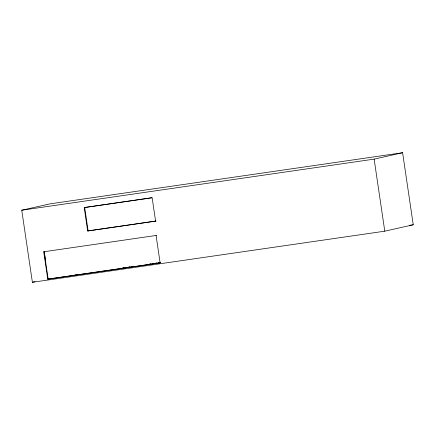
<?xml version="1.0" encoding="UTF-8"?>
<svg xmlns="http://www.w3.org/2000/svg" width="435" height="435" viewBox="0 0 435 435"><rect width="100%" height="100%" fill="white"/><g stroke="black" fill="none" stroke-linecap="round" stroke-linejoin="round"><path stroke-width="0.65" d="M21.75 210.219L50.221 203.819L402.609 152.723L413.25 224.781L384.779 231.181L32.391 282.277L21.75 210.219L374.138 159.123L402.609 152.723M151.935 197.735L84.678 207.49L88.131 230.887L156.062 221.034L87.669 230.99L84.211 207.593L84.83 207.451M87.669 230.99L88.289 230.849M43.723 251.783L156.48 235.4L156.078 235.493L160.118 262.865L47.763 279.156L43.723 251.783L44.256 251.664L44.549 253.67M32.391 282.277L35.039 281.679M47.763 279.156L48.296 279.036M152.712 263.61L153.903 263.349M152.734 263.757L153.756 263.371M152.854 263.74L153.952 263.496L152.652 263.681M84.211 207.593L152.141 197.74L155.594 221.138M409.667 225.297L410.999 225.107M411.564 225.025L413.25 224.781M158.721 262.669L160.053 262.474L158.797 262.702M119.609 268.417L120.968 268.216M122.643 267.949L124.04 267.742M125.791 267.492L127.08 267.302M128.678 267.074L130.043 266.873M149.564 264.061L150.983 263.817M155.648 263.159L157.117 262.941M74.88 275.023L76.179 274.833M119.609 268.477L120.908 268.292M122.73 268.085L124.062 267.895M125.775 267.563L127.107 267.367M128.727 267.215L130.136 266.927M131.772 266.693L133.11 266.497M155.806 263.284L157.138 263.093M158.829 262.849L160.183 262.566M119.658 268.558L120.99 268.362M125.786 267.645L127.085 267.454M149.607 264.214L150.907 264.023M160.526 262.778L48.165 279.069L44.125 251.696M374.138 159.123L384.779 231.181M44.751 255.002L45.436 259.679"/></g></svg>
